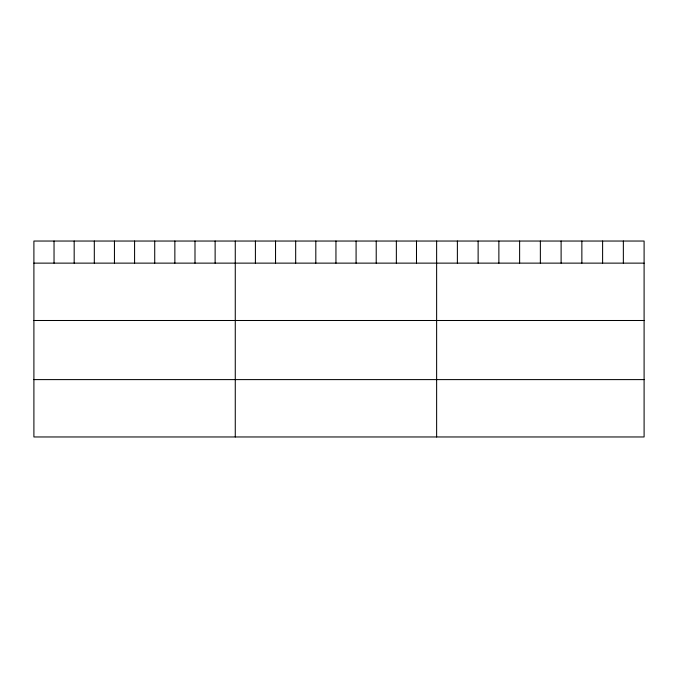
<?xml version="1.0" encoding="UTF-8"?>
<svg xmlns="http://www.w3.org/2000/svg" width="678" height="678" viewBox="0 0 678 678"><rect width="100%" height="100%" fill="white"/><g stroke="black" fill="none" stroke-linecap="round" stroke-linejoin="round"><path stroke-width="1.02" d="M644.1 263.132L644.1 436.963L33.9 436.963L33.9 241.037L644.1 241.037L644.1 263.132L33.9 263.132M33.9 320.499L644.1 320.499M33.9 379.604L644.1 379.604M623.353 241.037L623.353 263.132M602.606 241.037L602.606 263.132M581.86 241.037L581.86 263.132M561.113 241.037L561.113 263.132M540.366 241.037L540.366 263.132M519.619 241.037L519.619 263.132M498.872 241.037L498.872 263.132M478.126 241.037L478.126 263.132M457.379 241.037L457.379 263.132M436.632 241.037L436.632 436.963M416.495 241.037L416.495 263.132M396.359 241.037L396.359 263.132M376.222 241.037L376.222 263.132M356.086 241.037L356.086 263.132M335.949 241.037L335.949 263.132M315.812 241.037L315.812 263.132M295.676 241.037L295.676 263.132M275.539 241.037L275.539 263.132M255.403 241.037L255.403 263.132M235.266 241.037L235.266 436.963M215.129 241.037L215.129 263.132M194.993 241.037L194.993 263.132M174.856 241.037L174.856 263.132M154.72 241.037L154.72 263.132M134.583 241.037L134.583 263.132M114.446 241.037L114.446 263.132M94.31 241.037L94.31 263.132M74.173 241.037L74.173 263.132M54.037 241.037L54.037 263.132"/></g></svg>
